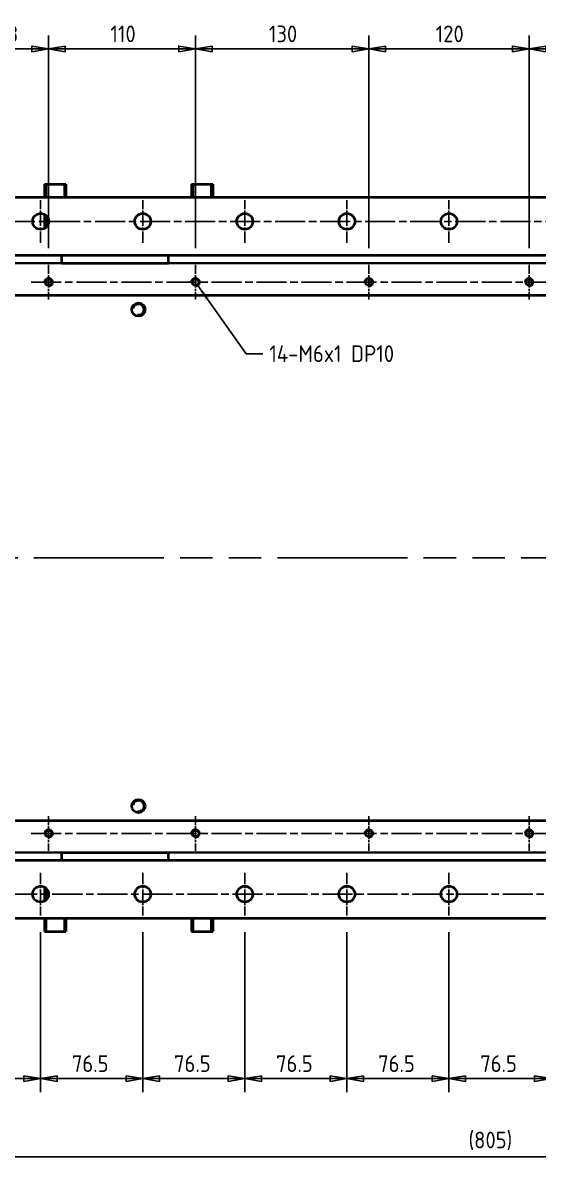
# Model space of a CAD drawing. Header units: millimetres. Extents: x 0 to 5945, y 0 to 4205.
# Drawn here: x 2323 to 2709, y 2097 to 2957 of the extents above; entities that cross this region are included whole.
import ezdxf

# ---------------------------------------------------------------- set-up
doc = ezdxf.new("R2010")
doc.units = ezdxf.units.MM
doc.header["$LTSCALE"] = 5
doc.linetypes.add('CHAIN', pattern=[0.3543, 0.2362, -0.0295, 0.0591, -0.0295])
doc.linetypes.add('DOUBLE_DASH_CHAIN', pattern=[1.2403, 0.6614, -0.0827, 0.1654, -0.0827, 0.1654, -0.0827])
doc.layers.get('0').update_dxf_attribs({"color": 3, "lineweight": 25})
for name, color, linetype, lineweight in [('가시적인 것(ISO)', 3, 'Continuous', 40), ('가시적인 좁은 것(ISO)', 3, 'Continuous', 35), ('기호(ISO)', 5, 'Continuous', 25), ('단면선(ISO)', 7, 'CHAIN', 25), ('중심 표식(ISO)', 1, 'Continuous', 25), ('중심선(ISO)', 1, 'Continuous', 25), ('치수(ISO)', 2, 'Continuous', 25)]:
    doc.layers.add(name, color=color, linetype=linetype, lineweight=lineweight)
doc.styles.add('치수 텍스트_PSTEK_POSCO', font='isocp.shx')
doc.dimstyles.new('치수_PSTEK_POSCO', dxfattribs={"dimscale": 5, "dimtxt": 2.5, "dimasz": 2.5, "dimexe": 2, "dimexo": 2.5, "dimgap": 1, "dimtad": 1, "dimrnd": 1e-08, "dimdsep": 46, "dimtxsty": '치수 텍스트_PSTEK_POSCO', "dimblk": 'Filled-1', "dimcen": 0.09, "dimdle": 10, "dimclrd": 7, "dimclre": 7, "dimclrt": 2, "dimadec": 1, "dimazin": 2, "dimtfac": 1, "dimtmove": 0, "dimatfit": 3, "dimfxl": 0, "dimtolj": 1, "dimlwd": -1, "dimlwe": -1, "dimarcsym": 0})
doc.dimstyles.new('치수_PSTEK_POSCO$7', dxfattribs={"dimscale": 5, "dimtxt": 2.5, "dimasz": 2.5, "dimexe": 2, "dimexo": 2.5, "dimgap": 1, "dimtad": 1, "dimrnd": 1e-08, "dimdsep": 46, "dimtxsty": '치수 텍스트_PSTEK_POSCO', "dimblk": 'Filled-1', "dimcen": 0.09, "dimdle": 10, "dimclrd": 7, "dimclre": 7, "dimclrt": 2, "dimadec": 1, "dimazin": 2, "dimtfac": 1, "dimtmove": 0, "dimatfit": 3, "dimfxl": 0, "dimtolj": 1, "dimlwd": -1, "dimlwe": -1, "dimarcsym": 0})

# ---------------------------------------------------------------- blocks, each defined once
blk = doc.blocks.new('Filled-1')
at = {"color": 0}
for p, q in [((0, 0), (-1, 0.167)), ((-1, 0.167), (-1, -0.167)), ((-1, 0), (0, 0)), ((-1, -0.167), (0, 0))]:
    blk.add_line(p, q, dxfattribs=at)
at = {"color": 0, "flags": 128}
blk.add_lwpolyline([(-1, -0.167), (0, 0), (-1, 0.167), (-1, -0.167)], dxfattribs=at)
at = {"color": 0}
blk.add_solid([(-1, -0.167), (0, 0), (-1, 0.167), (-1, -0.167)], dxfattribs=at)
blk = doc.blocks.new('*D35')
at = {"layer": 'Defpoints', "color": 0, "transparency": 16777216}
for p in [(2240.14, 2288.8), (3045.14, 2288.8), (2240.14, 2107.09)]:
    blk.add_point(p, dxfattribs=at)
at = {"layer": '치수(ISO)', "color": 7, "transparency": 16777216}
for p, q in [((2240.14, 2276.3), (2240.14, 2097.09)), ((3045.14, 2276.3), (3045.14, 2097.09)), ((3032.64, 2107.09), (2252.64, 2107.09))]:
    blk.add_line(p, q, dxfattribs=at)
at = {"layer": '치수(ISO)', "color": 7, "transparency": 16777216, "xscale": 12.5, "yscale": 12.5, "zscale": 12.5, "rotation": 180}
blk.add_blockref('Filled-1', (2240.14, 2107.09), dxfattribs=at)
at = {"layer": '치수(ISO)', "color": 7, "transparency": 16777216, "xscale": 12.5, "yscale": 12.5, "zscale": 12.5}
blk.add_blockref('Filled-1', (3045.14, 2107.09), dxfattribs=at)
at = {"layer": '치수(ISO)', "color": 2, "transparency": 16777216, "insert": (2657.28, 2118.96), "char_height": 12.5, "attachment_point": 4, "style": '치수 텍스트_PSTEK_POSCO'}
blk.add_mtext('\\A1;(805)', dxfattribs=at)
blk = doc.blocks.new('2dTransSection1')
at = {"layer": '단면선(ISO)', "linetype": 'DOUBLE_DASH_CHAIN', "ltscale": 5.886419}
blk.add_line((631.81, 511.16), (379.66, 511.16), dxfattribs=at)
blk = doc.blocks.new('*D116')
at = {"layer": 'Defpoints', "color": 0, "transparency": 16777216}
for p in [(2342.64, 2937.06), (2283.34, 2782.6), (2342.64, 2775.3)]:
    blk.add_point(p, dxfattribs=at)
at = {"layer": '치수(ISO)', "color": 7, "transparency": 16777216}
for p, q in [((2283.34, 2795.1), (2283.34, 2947.06)), ((2342.64, 2787.8), (2342.64, 2947.06)), ((2295.84, 2937.06), (2330.14, 2937.06))]:
    blk.add_line(p, q, dxfattribs=at)
at = {"layer": '치수(ISO)', "color": 7, "transparency": 16777216, "xscale": 12.5, "yscale": 12.5, "zscale": 12.5, "rotation": 180}
blk.add_blockref('Filled-1', (2283.34, 2937.06), dxfattribs=at)
at = {"layer": '치수(ISO)', "color": 7, "transparency": 16777216, "xscale": 12.5, "yscale": 12.5, "zscale": 12.5}
blk.add_blockref('Filled-1', (2342.64, 2937.06), dxfattribs=at)
at = {"layer": '치수(ISO)', "color": 2, "transparency": 16777216, "insert": (2292.04, 2948.31), "char_height": 12.5, "attachment_point": 4, "style": '치수 텍스트_PSTEK_POSCO'}
blk.add_mtext('\\A1;59.3', dxfattribs=at)
blk = doc.blocks.new('*D117')
at = {"layer": 'Defpoints', "color": 0, "transparency": 16777216}
for p in [(2452.64, 2937.06), (2342.64, 2775.3), (2452.64, 2775.3)]:
    blk.add_point(p, dxfattribs=at)
at = {"layer": '치수(ISO)', "color": 7, "transparency": 16777216}
for p, q in [((2342.64, 2787.8), (2342.64, 2947.06)), ((2452.64, 2787.8), (2452.64, 2947.06)), ((2355.14, 2937.06), (2440.14, 2937.06))]:
    blk.add_line(p, q, dxfattribs=at)
at = {"layer": '치수(ISO)', "color": 7, "transparency": 16777216, "xscale": 12.5, "yscale": 12.5, "zscale": 12.5, "rotation": 180}
blk.add_blockref('Filled-1', (2342.64, 2937.06), dxfattribs=at)
at = {"layer": '치수(ISO)', "color": 7, "transparency": 16777216, "xscale": 12.5, "yscale": 12.5, "zscale": 12.5}
blk.add_blockref('Filled-1', (2452.64, 2937.06), dxfattribs=at)
at = {"layer": '치수(ISO)', "color": 2, "transparency": 16777216, "insert": (2388.94, 2948.31), "char_height": 12.5, "attachment_point": 4, "style": '치수 텍스트_PSTEK_POSCO'}
blk.add_mtext('\\A1;110', dxfattribs=at)
blk = doc.blocks.new('*D118')
at = {"layer": 'Defpoints', "color": 0, "transparency": 16777216}
for p in [(2582.64, 2937.06), (2452.64, 2775.3), (2582.64, 2775.3)]:
    blk.add_point(p, dxfattribs=at)
at = {"layer": '치수(ISO)', "color": 7, "transparency": 16777216}
for p, q in [((2452.64, 2787.8), (2452.64, 2947.06)), ((2582.64, 2787.8), (2582.64, 2947.06)), ((2465.14, 2937.06), (2570.14, 2937.06))]:
    blk.add_line(p, q, dxfattribs=at)
at = {"layer": '치수(ISO)', "color": 7, "transparency": 16777216, "xscale": 12.5, "yscale": 12.5, "zscale": 12.5, "rotation": 180}
blk.add_blockref('Filled-1', (2452.64, 2937.06), dxfattribs=at)
at = {"layer": '치수(ISO)', "color": 7, "transparency": 16777216, "xscale": 12.5, "yscale": 12.5, "zscale": 12.5}
blk.add_blockref('Filled-1', (2582.64, 2937.06), dxfattribs=at)
at = {"layer": '치수(ISO)', "color": 2, "transparency": 16777216, "insert": (2507.69, 2948.31), "char_height": 12.5, "attachment_point": 4, "style": '치수 텍스트_PSTEK_POSCO'}
blk.add_mtext('\\A1;130', dxfattribs=at)
blk = doc.blocks.new('*D119')
at = {"layer": 'Defpoints', "color": 0, "transparency": 16777216}
for p in [(2702.64, 2937.06), (2582.64, 2775.3), (2702.64, 2775.3)]:
    blk.add_point(p, dxfattribs=at)
at = {"layer": '치수(ISO)', "color": 7, "transparency": 16777216}
for p, q in [((2582.64, 2787.8), (2582.64, 2947.06)), ((2702.64, 2787.8), (2702.64, 2947.06)), ((2595.14, 2937.06), (2690.14, 2937.06))]:
    blk.add_line(p, q, dxfattribs=at)
at = {"layer": '치수(ISO)', "color": 7, "transparency": 16777216, "xscale": 12.5, "yscale": 12.5, "zscale": 12.5, "rotation": 180}
blk.add_blockref('Filled-1', (2582.64, 2937.06), dxfattribs=at)
at = {"layer": '치수(ISO)', "color": 7, "transparency": 16777216, "xscale": 12.5, "yscale": 12.5, "zscale": 12.5}
blk.add_blockref('Filled-1', (2702.64, 2937.06), dxfattribs=at)
at = {"layer": '치수(ISO)', "color": 2, "transparency": 16777216, "insert": (2632.69, 2948.31), "char_height": 12.5, "attachment_point": 4, "style": '치수 텍스트_PSTEK_POSCO'}
blk.add_mtext('\\A1;120', dxfattribs=at)
blk = doc.blocks.new('*D120')
at = {"layer": 'Defpoints', "color": 0, "transparency": 16777216}
for p in [(2832.64, 2937.06), (2702.64, 2775.3), (2832.64, 2775.3)]:
    blk.add_point(p, dxfattribs=at)
at = {"layer": '치수(ISO)', "color": 7, "transparency": 16777216}
for p, q in [((2702.64, 2787.8), (2702.64, 2947.06)), ((2832.64, 2787.8), (2832.64, 2947.06)), ((2715.14, 2937.06), (2820.14, 2937.06))]:
    blk.add_line(p, q, dxfattribs=at)
at = {"layer": '치수(ISO)', "color": 7, "transparency": 16777216, "xscale": 12.5, "yscale": 12.5, "zscale": 12.5, "rotation": 180}
blk.add_blockref('Filled-1', (2702.64, 2937.06), dxfattribs=at)
at = {"layer": '치수(ISO)', "color": 7, "transparency": 16777216, "xscale": 12.5, "yscale": 12.5, "zscale": 12.5}
blk.add_blockref('Filled-1', (2832.64, 2937.06), dxfattribs=at)
at = {"layer": '치수(ISO)', "color": 2, "transparency": 16777216, "insert": (2757.69, 2948.31), "char_height": 12.5, "attachment_point": 4, "style": '치수 텍스트_PSTEK_POSCO'}
blk.add_mtext('\\A1;130', dxfattribs=at)
blk = doc.blocks.new('*D131')
at = {"layer": 'Defpoints', "color": 0, "transparency": 16777216}
for p in [(2260.14, 2287.8), (2336.64, 2287.8), (2336.64, 2165.56)]:
    blk.add_point(p, dxfattribs=at)
at = {"layer": '치수(ISO)', "color": 7, "transparency": 16777216}
for p, q in [((2260.14, 2275.3), (2260.14, 2155.56)), ((2336.64, 2275.3), (2336.64, 2155.56)), ((2272.64, 2165.56), (2324.14, 2165.56))]:
    blk.add_line(p, q, dxfattribs=at)
at = {"layer": '치수(ISO)', "color": 7, "transparency": 16777216, "xscale": 12.5, "yscale": 12.5, "zscale": 12.5, "rotation": 180}
blk.add_blockref('Filled-1', (2260.14, 2165.56), dxfattribs=at)
at = {"layer": '치수(ISO)', "color": 7, "transparency": 16777216, "xscale": 12.5, "yscale": 12.5, "zscale": 12.5}
blk.add_blockref('Filled-1', (2336.64, 2165.56), dxfattribs=at)
at = {"layer": '치수(ISO)', "color": 2, "transparency": 16777216, "insert": (2283.56, 2176.81), "char_height": 12.5, "attachment_point": 4, "style": '치수 텍스트_PSTEK_POSCO'}
blk.add_mtext('\\A1;76.5', dxfattribs=at)
blk = doc.blocks.new('*D132')
at = {"layer": 'Defpoints', "color": 0, "transparency": 16777216}
for p in [(2336.64, 2287.8), (2413.14, 2287.8), (2413.14, 2165.56)]:
    blk.add_point(p, dxfattribs=at)
at = {"layer": '치수(ISO)', "color": 7, "transparency": 16777216}
for p, q in [((2336.64, 2275.3), (2336.64, 2155.56)), ((2413.14, 2275.3), (2413.14, 2155.56)), ((2349.14, 2165.56), (2400.64, 2165.56))]:
    blk.add_line(p, q, dxfattribs=at)
at = {"layer": '치수(ISO)', "color": 7, "transparency": 16777216, "xscale": 12.5, "yscale": 12.5, "zscale": 12.5, "rotation": 180}
blk.add_blockref('Filled-1', (2336.64, 2165.56), dxfattribs=at)
at = {"layer": '치수(ISO)', "color": 7, "transparency": 16777216, "xscale": 12.5, "yscale": 12.5, "zscale": 12.5}
blk.add_blockref('Filled-1', (2413.14, 2165.56), dxfattribs=at)
at = {"layer": '치수(ISO)', "color": 2, "transparency": 16777216, "insert": (2360.06, 2176.81), "char_height": 12.5, "attachment_point": 4, "style": '치수 텍스트_PSTEK_POSCO'}
blk.add_mtext('\\A1;76.5', dxfattribs=at)
blk = doc.blocks.new('*D133')
at = {"layer": 'Defpoints', "color": 0, "transparency": 16777216}
for p in [(2413.14, 2287.8), (2489.64, 2287.8), (2489.64, 2165.56)]:
    blk.add_point(p, dxfattribs=at)
at = {"layer": '치수(ISO)', "color": 7, "transparency": 16777216}
for p, q in [((2413.14, 2275.3), (2413.14, 2155.56)), ((2489.64, 2275.3), (2489.64, 2155.56)), ((2425.64, 2165.56), (2477.14, 2165.56))]:
    blk.add_line(p, q, dxfattribs=at)
at = {"layer": '치수(ISO)', "color": 7, "transparency": 16777216, "xscale": 12.5, "yscale": 12.5, "zscale": 12.5, "rotation": 180}
blk.add_blockref('Filled-1', (2413.14, 2165.56), dxfattribs=at)
at = {"layer": '치수(ISO)', "color": 7, "transparency": 16777216, "xscale": 12.5, "yscale": 12.5, "zscale": 12.5}
blk.add_blockref('Filled-1', (2489.64, 2165.56), dxfattribs=at)
at = {"layer": '치수(ISO)', "color": 2, "transparency": 16777216, "insert": (2436.56, 2176.81), "char_height": 12.5, "attachment_point": 4, "style": '치수 텍스트_PSTEK_POSCO'}
blk.add_mtext('\\A1;76.5', dxfattribs=at)
blk = doc.blocks.new('*D134')
at = {"layer": 'Defpoints', "color": 0, "transparency": 16777216}
for p in [(2489.64, 2287.8), (2566.14, 2287.8), (2566.14, 2165.56)]:
    blk.add_point(p, dxfattribs=at)
at = {"layer": '치수(ISO)', "color": 7, "transparency": 16777216}
for p, q in [((2489.64, 2275.3), (2489.64, 2155.56)), ((2566.14, 2275.3), (2566.14, 2155.56)), ((2502.14, 2165.56), (2553.64, 2165.56))]:
    blk.add_line(p, q, dxfattribs=at)
at = {"layer": '치수(ISO)', "color": 7, "transparency": 16777216, "xscale": 12.5, "yscale": 12.5, "zscale": 12.5, "rotation": 180}
blk.add_blockref('Filled-1', (2489.64, 2165.56), dxfattribs=at)
at = {"layer": '치수(ISO)', "color": 7, "transparency": 16777216, "xscale": 12.5, "yscale": 12.5, "zscale": 12.5}
blk.add_blockref('Filled-1', (2566.14, 2165.56), dxfattribs=at)
at = {"layer": '치수(ISO)', "color": 2, "transparency": 16777216, "insert": (2513.06, 2176.81), "char_height": 12.5, "attachment_point": 4, "style": '치수 텍스트_PSTEK_POSCO'}
blk.add_mtext('\\A1;76.5', dxfattribs=at)
blk = doc.blocks.new('*D135')
at = {"layer": 'Defpoints', "color": 0, "transparency": 16777216}
for p in [(2566.14, 2287.8), (2642.64, 2287.8), (2642.64, 2165.56)]:
    blk.add_point(p, dxfattribs=at)
at = {"layer": '치수(ISO)', "color": 7, "transparency": 16777216}
for p, q in [((2566.14, 2275.3), (2566.14, 2155.56)), ((2642.64, 2275.3), (2642.64, 2155.56)), ((2578.64, 2165.56), (2630.14, 2165.56))]:
    blk.add_line(p, q, dxfattribs=at)
at = {"layer": '치수(ISO)', "color": 7, "transparency": 16777216, "xscale": 12.5, "yscale": 12.5, "zscale": 12.5, "rotation": 180}
blk.add_blockref('Filled-1', (2566.14, 2165.56), dxfattribs=at)
at = {"layer": '치수(ISO)', "color": 7, "transparency": 16777216, "xscale": 12.5, "yscale": 12.5, "zscale": 12.5}
blk.add_blockref('Filled-1', (2642.64, 2165.56), dxfattribs=at)
at = {"layer": '치수(ISO)', "color": 2, "transparency": 16777216, "insert": (2589.56, 2176.81), "char_height": 12.5, "attachment_point": 4, "style": '치수 텍스트_PSTEK_POSCO'}
blk.add_mtext('\\A1;76.5', dxfattribs=at)
blk = doc.blocks.new('*D136')
at = {"layer": 'Defpoints', "color": 0, "transparency": 16777216}
for p in [(2642.64, 2287.8), (2719.14, 2287.8), (2719.14, 2165.56)]:
    blk.add_point(p, dxfattribs=at)
at = {"layer": '치수(ISO)', "color": 7, "transparency": 16777216}
for p, q in [((2642.64, 2275.3), (2642.64, 2155.56)), ((2719.14, 2275.3), (2719.14, 2155.56)), ((2655.14, 2165.56), (2706.64, 2165.56))]:
    blk.add_line(p, q, dxfattribs=at)
at = {"layer": '치수(ISO)', "color": 7, "transparency": 16777216, "xscale": 12.5, "yscale": 12.5, "zscale": 12.5, "rotation": 180}
blk.add_blockref('Filled-1', (2642.64, 2165.56), dxfattribs=at)
at = {"layer": '치수(ISO)', "color": 7, "transparency": 16777216, "xscale": 12.5, "yscale": 12.5, "zscale": 12.5}
blk.add_blockref('Filled-1', (2719.14, 2165.56), dxfattribs=at)
at = {"layer": '치수(ISO)', "color": 2, "transparency": 16777216, "insert": (2666.06, 2176.81), "char_height": 12.5, "attachment_point": 4, "style": '치수 텍스트_PSTEK_POSCO'}
blk.add_mtext('\\A1;76.5', dxfattribs=at)

msp = doc.modelspace()

# ---------------------------------------------------------------- linework, layer by layer
at = {"layer": '가시적인 것(ISO)'}
for p, q in [((2339.6439, 2835.7964), (2355.6439, 2835.7964)), ((2339.6439, 2835.7964), (2339.6439, 2825.7964)), ((2355.6439, 2835.7964), (2355.6439, 2825.7964)), ((2449.6439, 2835.7964), (2465.6439, 2835.7964)), ((2449.6439, 2835.7964), (2449.6439, 2825.7964)), ((2465.6439, 2835.7964), (2465.6439, 2825.7964)), ((3042.1439, 2825.7964), (2243.1439, 2825.7964)), ((2339.6439, 2812.9925), (2339.6439, 2802.6002)), ((2283.3439, 2782.5964), (3001.9439, 2782.5964)), ((2352.3439, 2782.5964), (2352.3439, 2776.5964)), ((2352.3439, 2776.5964), (2432.3439, 2776.5964)), ((2432.3439, 2776.5964), (2432.3439, 2782.5964)), ((2283.3439, 2752.5964), (3001.9439, 2752.5964)), ((2283.3439, 2358.9964), (3001.9439, 2358.9964)), ((2352.3439, 2334.9964), (2352.3439, 2328.9964)), ((2352.3439, 2334.9964), (2432.3439, 2334.9964)), ((2432.3439, 2328.9964), (2432.3439, 2334.9964)), ((3001.9439, 2328.9964), (2283.3439, 2328.9964)), ((2339.6439, 2308.9925), (2339.6439, 2298.6002)), ((2243.1439, 2285.7964), (3042.1439, 2285.7964)), ((2339.6439, 2285.7964), (2339.6439, 2275.7964)), ((2355.6439, 2285.7964), (2355.6439, 2275.7964)), ((2449.6439, 2285.7964), (2449.6439, 2275.7964)), ((2465.6439, 2285.7964), (2465.6439, 2275.7964)), ((2339.6439, 2275.7964), (2355.6439, 2275.7964)), ((2449.6439, 2275.7964), (2465.6439, 2275.7964))]:
    msp.add_line(p, q, dxfattribs=at)
for centre, radius in [((2336.6439, 2807.7964), 6), ((2413.1439, 2807.7964), 6), ((2489.6439, 2807.7964), 6), ((2566.1439, 2807.7964), 6), ((2642.6439, 2807.7964), 6), ((2342.6439, 2762.2964), 2.4585), ((2452.6439, 2762.2964), 2.4585), ((2582.6439, 2762.2964), 2.4585), ((2702.6439, 2762.2964), 2.4585), ((2409.9439, 2741.7964), 5), ((2409.9439, 2369.7964), 5), ((2342.6439, 2349.2964), 2.4585), ((2452.6439, 2349.2964), 2.4585), ((2582.6439, 2349.2964), 2.4585), ((2702.6439, 2349.2964), 2.4585), ((2336.6439, 2303.7964), 6), ((2413.1439, 2303.7964), 6), ((2489.6439, 2303.7964), 6), ((2566.1439, 2303.7964), 6), ((2642.6439, 2303.7964), 6)]:
    msp.add_circle(centre, radius, dxfattribs=at)
at = {"layer": '가시적인 좁은 것(ISO)'}
for p, q in [((2340.8494, 2835.7964), (2340.8494, 2825.7964)), ((2354.4384, 2825.7964), (2354.4384, 2835.7964)), ((2450.8494, 2835.7964), (2450.8494, 2825.7964)), ((2464.4384, 2825.7964), (2464.4384, 2835.7964)), ((2340.8494, 2812.0758), (2340.8494, 2803.5169)), ((2283.3439, 2776.5964), (2352.3439, 2776.5964)), ((2432.3439, 2776.5964), (2852.9439, 2776.5964)), ((2283.3439, 2334.9964), (2352.3439, 2334.9964)), ((2432.3439, 2334.9964), (2852.9439, 2334.9964)), ((2340.8494, 2308.0758), (2340.8494, 2299.5169)), ((2340.8494, 2285.7964), (2340.8494, 2275.7964)), ((2354.4384, 2275.7964), (2354.4384, 2285.7964)), ((2450.8494, 2285.7964), (2450.8494, 2275.7964)), ((2464.4384, 2275.7964), (2464.4384, 2285.7964))]:
    msp.add_line(p, q, dxfattribs=at)
for centre, radius in [((2342.6439, 2762.2964), 3), ((2452.6439, 2762.2964), 3), ((2582.6439, 2762.2964), 3), ((2702.6439, 2762.2964), 3), ((2409.9439, 2741.7964), 4.103), ((2409.9439, 2369.7964), 4.103), ((2342.6439, 2349.2964), 3), ((2452.6439, 2349.2964), 3), ((2582.6439, 2349.2964), 3), ((2702.6439, 2349.2964), 3)]:
    msp.add_arc(centre, radius, 260, 170, dxfattribs=at)
at = {"layer": '중심 표식(ISO)', "linetype": 'CHAIN', "ltscale": 7.111628}
for p, q in [((2336.6439, 2791.7964), (2336.6439, 2823.7964)), ((2413.1439, 2791.7964), (2413.1439, 2823.7964)), ((2489.6439, 2791.7964), (2489.6439, 2823.7964)), ((2566.1439, 2791.7964), (2566.1439, 2823.7964)), ((2642.6439, 2791.7964), (2642.6439, 2823.7964)), ((2336.6439, 2319.7964), (2336.6439, 2287.7964)), ((2413.1439, 2319.7964), (2413.1439, 2287.7964)), ((2489.6439, 2319.7964), (2489.6439, 2287.7964)), ((2566.1439, 2319.7964), (2566.1439, 2287.7964)), ((2642.6439, 2319.7964), (2642.6439, 2287.7964))]:
    msp.add_line(p, q, dxfattribs=at)
at = {"layer": '중심 표식(ISO)', "linetype": 'CHAIN', "ltscale": 5.778179}
for p, q in [((2342.6439, 2775.2964), (2342.6439, 2749.2964)), ((2452.6439, 2775.2964), (2452.6439, 2749.2964)), ((2582.6439, 2775.2964), (2582.6439, 2749.2964)), ((2702.6439, 2775.2964), (2702.6439, 2749.2964)), ((2342.6439, 2362.2964), (2342.6439, 2336.2964)), ((2452.6439, 2362.2964), (2452.6439, 2336.2964)), ((2582.6439, 2362.2964), (2582.6439, 2336.2964)), ((2702.6439, 2362.2964), (2702.6439, 2336.2964))]:
    msp.add_line(p, q, dxfattribs=at)
at = {"layer": '중심선(ISO)', "linetype": 'CHAIN', "ltscale": 19.051651}
for p, q in [((3041.1439, 2807.7964), (2244.1439, 2807.7964)), ((2329.6439, 2762.2964), (2955.6439, 2762.2964)), ((2329.6439, 2349.2964), (2955.6439, 2349.2964)), ((2244.1439, 2303.7964), (3041.1439, 2303.7964))]:
    msp.add_line(p, q, dxfattribs=at)

# ---------------------------------------------------------------- block references
at = {"layer": '단면선(ISO)', "xscale": 5, "yscale": 5, "zscale": 5}
msp.add_blockref('2dTransSection1', (0, 0), dxfattribs=at)

# ---------------------------------------------------------------- texts
at = {"layer": '기호(ISO)', "color": 2, "insert": (2508.0707, 2708.7017), "char_height": 12.5, "width": 112.255663, "attachment_point": 4, "line_spacing_factor": 0.4375, "style": '치수 텍스트_PSTEK_POSCO'}
msp.add_mtext('{14-M6x1 DP10}', dxfattribs=at)

# ---------------------------------------------------------------- dimensions: what is measured, and where the dimension line sits
at = {"layer": '치수(ISO)', "color": 7}
for base, p1, p2, override, picture, middle in [((2342.6439, 2937.0557), (2283.3439, 2782.5964), (2342.6439, 2775.2964), {"dimdec": 2, "dimblk2": 'Filled-1', "dimsah": 1, "dimtp": 0, "dimtm": 0, "dimtdec": 2, "dimtofl": 0, "dimatfit": 1}, '*D116', (2305.4439, 2937.0557)), ((2452.6439, 2937.0557), (2342.6439, 2775.2964), (2452.6439, 2775.2964), {"dimdec": 2, "dimblk1": 'Filled-1', "dimblk2": 'Filled-1', "dimsah": 1, "dimtp": 0, "dimtm": 0, "dimtdec": 2, "dimtofl": 0, "dimatfit": 1}, '*D117', (2397.6939, 2937.0557)), ((2582.6439, 2937.0557), (2452.6439, 2775.2964), (2582.6439, 2775.2964), {"dimdec": 2, "dimblk1": 'Filled-1', "dimblk2": 'Filled-1', "dimsah": 1, "dimtp": 0, "dimtm": 0, "dimtdec": 2, "dimtofl": 0, "dimatfit": 1}, '*D118', (2517.6939, 2937.0557)), ((2702.6439, 2937.0557), (2582.6439, 2775.2964), (2702.6439, 2775.2964), {"dimdec": 2, "dimblk1": 'Filled-1', "dimblk2": 'Filled-1', "dimsah": 1, "dimtp": 0, "dimtm": 0, "dimtdec": 2, "dimtofl": 0, "dimatfit": 1}, '*D119', (2642.6939, 2937.0557)), ((2832.6439, 2937.0557), (2702.6439, 2775.2964), (2832.6439, 2775.2964), {"dimdec": 2, "dimblk1": 'Filled-1', "dimblk2": 'Filled-1', "dimsah": 1, "dimtp": 0, "dimtm": 0, "dimtdec": 2, "dimtofl": 0, "dimatfit": 1}, '*D120', (2767.6939, 2937.0557)), ((2336.6439, 2165.5575), (2260.1439, 2287.7964), (2336.6439, 2287.7964), {"dimdec": 2, "dimblk1": 'Filled-1', "dimblk2": 'Filled-1', "dimsah": 1, "dimtp": 0, "dimtm": 0, "dimtdec": 2, "dimtofl": 0, "dimatfit": 1}, '*D131', (2296.9439, 2165.5575)), ((2413.1439, 2165.5575), (2336.6439, 2287.7964), (2413.1439, 2287.7964), {"dimdec": 2, "dimblk1": 'Filled-1', "dimblk2": 'Filled-1', "dimsah": 1, "dimtp": 0, "dimtm": 0, "dimtdec": 2, "dimtofl": 0, "dimatfit": 1}, '*D132', (2373.4439, 2165.5575)), ((2489.6439, 2165.5575), (2413.1439, 2287.7964), (2489.6439, 2287.7964), {"dimdec": 2, "dimblk1": 'Filled-1', "dimblk2": 'Filled-1', "dimsah": 1, "dimtp": 0, "dimtm": 0, "dimtdec": 2, "dimtofl": 0, "dimatfit": 1}, '*D133', (2449.9439, 2165.5575)), ((2566.1439, 2165.5575), (2489.6439, 2287.7964), (2566.1439, 2287.7964), {"dimdec": 2, "dimblk1": 'Filled-1', "dimblk2": 'Filled-1', "dimsah": 1, "dimtp": 0, "dimtm": 0, "dimtdec": 2, "dimtofl": 0, "dimatfit": 1}, '*D134', (2526.4439, 2165.5575)), ((2642.6439, 2165.5575), (2566.1439, 2287.7964), (2642.6439, 2287.7964), {"dimdec": 2, "dimblk1": 'Filled-1', "dimblk2": 'Filled-1', "dimsah": 1, "dimtp": 0, "dimtm": 0, "dimtdec": 2, "dimtofl": 0, "dimatfit": 1}, '*D135', (2602.9439, 2165.5575)), ((2719.1439, 2165.5575), (2642.6439, 2287.7964), (2719.1439, 2287.7964), {"dimdec": 2, "dimblk1": 'Filled-1', "dimblk2": 'Filled-1', "dimsah": 1, "dimtp": 0, "dimtm": 0, "dimtdec": 2, "dimtofl": 0, "dimatfit": 1}, '*D136', (2679.4439, 2165.5575))]:
    dim = msp.add_linear_dim(base=base, p1=p1, p2=p2, angle=180, dimstyle='치수_PSTEK_POSCO', override=override, dxfattribs=at)
    dim.commit()
    dim.dimension.update_dxf_attribs({"geometry": picture, "text_midpoint": middle, "dimtype": 160})
dim = msp.add_linear_dim(base=(2240.1439, 2107.0867), p1=(3045.1439, 2288.7964), p2=(2240.1439, 2288.7964), angle=180, text='(<>)', dimstyle='치수_PSTEK_POSCO', override={"dimgap": 1, "dimdec": 2, "dimtol": 0, "dimlim": 0, "dimtp": 0, "dimtm": 0, "dimtdec": 2, "dimtofl": 0, "dimatfit": 1}, dxfattribs=at)
dim.commit()
dim.dimension.update_dxf_attribs({"geometry": '*D35', "text_midpoint": (2673.5262, 2107.0867), "dimtype": 160})

# ---------------------------------------------------------------- leaders
at = {"layer": '기호(ISO)', "color": 7, "annotation_type": 0, "has_hookline": 1, "hookline_direction": 0, "text_width": 96.2598}
msp.add_leader([(2454.3442, 2759.8247), (2490.5707, 2708.7017), (2503.0707, 2708.7017)], dimstyle='치수_PSTEK_POSCO$7', override={"dimtad": 0}, dxfattribs=at)

doc.saveas('drawing.dxf')
